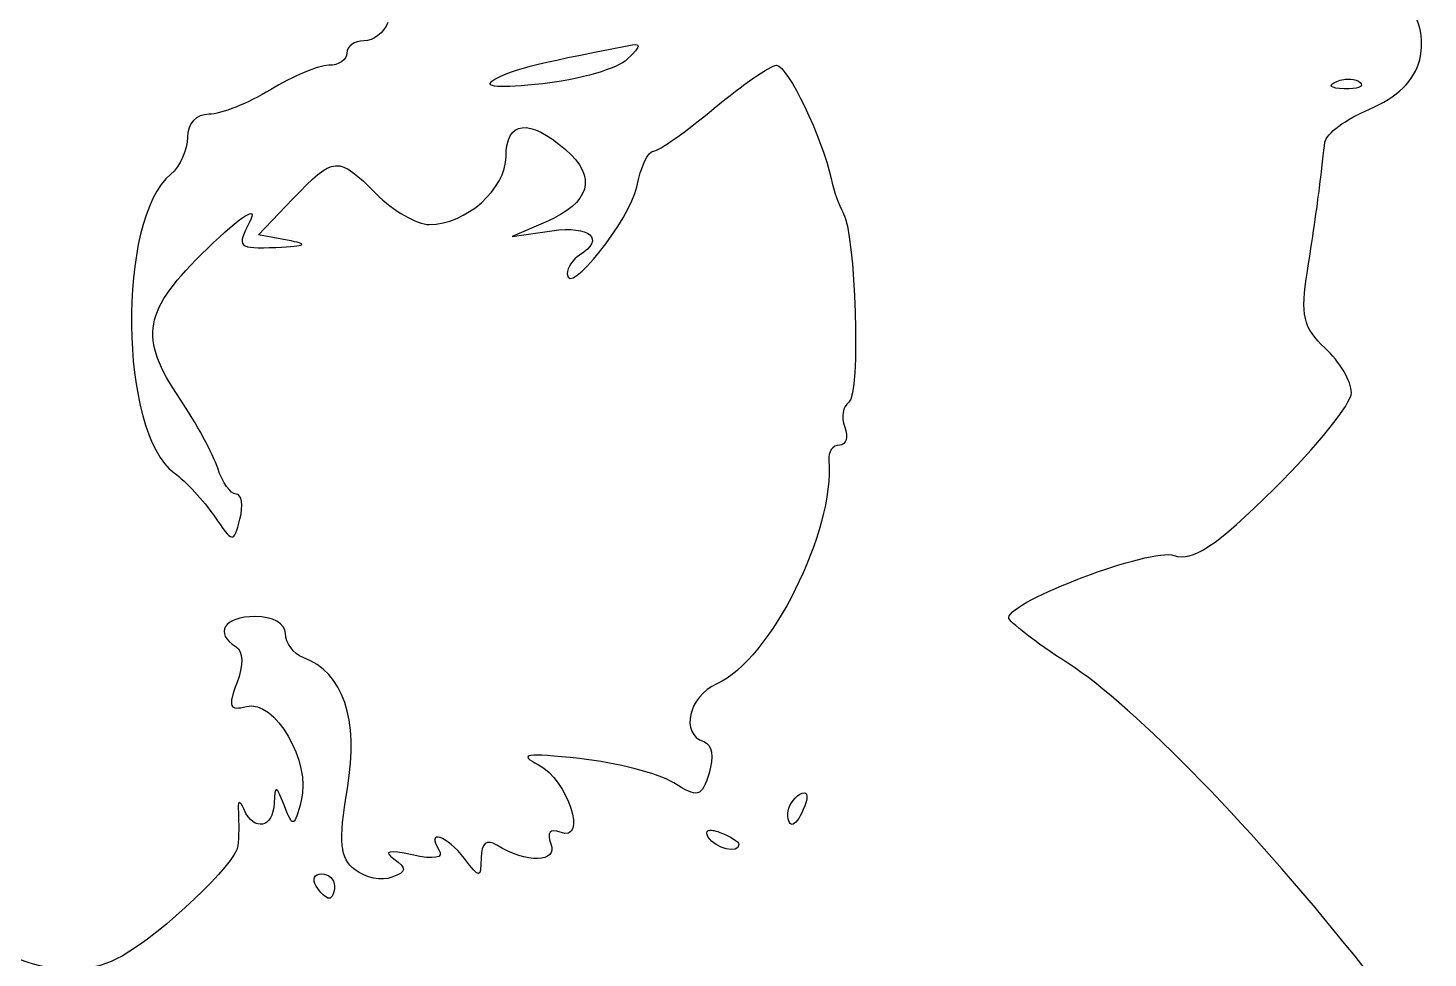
# Model space of a CAD drawing. Header units: millimetres. Extents: x 3 to 110, y 3 to 41.
# Drawn here: x 85.44 to 97.05, y 15.95 to 23.66 of the extents above; entities that cross this region are included whole.
import ezdxf

# ---------------------------------------------------------------- set-up
doc = ezdxf.new("R2010")
doc.units = ezdxf.units.MM
doc.layers.add('1', color=7, linetype='CONTINUOUS')

msp = doc.modelspace()

# ---------------------------------------------------------------- linework, layer by layer
at = {"layer": '1', "color": 7}
for points in [[(90.414142, 23.512634)], [(96.410651, 23.236166)], [(91.845563, 17.304752)], [(91.085919, 17.002964)], [(87.878379, 16.644845)]]:
    msp.add_lwpolyline(points, close=True, dxfattribs=at)
for points in [[(87.594137, 21.899815), (87.354901, 21.945289), (87.638587, 22.241395)], [(89.734587, 22.049678), (89.459157, 21.931854), (89.789356, 21.978362)], [(86.224735, 15.962718), (86.223703, 15.962718)]]:
    msp.add_lwpolyline(points, dxfattribs=at)
for points in [[(96.985299, 23.395847), (97.054091, 23.669857), (96.895288, 23.959636), (96.676796, 23.959636)], [(88.429241, 23.705904), (88.397067, 23.622084), (88.307083, 23.553459), (88.229242, 23.553459)], [(88.229242, 23.553459), (88.151402, 23.553459), (88.087664, 23.508054), (88.087664, 23.452174)], [(89.306704, 23.229448), (89.438651, 23.311456), (89.612668, 23.356305), (90.414142, 23.512634)], [(90.414142, 23.512634), (90.535718, 23.536346), (90.535718, 23.52023), (90.414142, 23.400496)], [(87.937804, 23.350371), (87.855334, 23.350371), (87.638111, 23.259351), (87.455152, 23.147801)], [(88.087664, 23.452174), (88.087664, 23.396294), (88.020275, 23.350371), (87.937804, 23.350371)], [(90.414142, 23.400496), (90.336064, 23.32359), (90.020734, 23.232425), (89.713394, 23.197926)], [(91.135528, 22.994837), (91.369631, 23.190417), (91.601935, 23.350371), (91.651782, 23.350371)], [(91.651782, 23.350371), (91.742825, 23.350371), (92.034713, 22.743092), (92.103425, 22.410379)], [(96.567761, 22.986569), (96.798266, 23.08289), (96.942252, 23.224244), (96.985299, 23.395847)], [(89.713394, 23.197926), (89.350916, 23.157233), (89.207856, 23.167999), (89.306704, 23.229448)], [(96.297992, 23.216529), (96.334663, 23.231205), (96.375356, 23.237619), (96.410651, 23.236166)], [(96.410651, 23.236166), (96.445947, 23.234713), (96.475951, 23.225657), (96.492831, 23.208776)], [(87.455152, 23.147801), (87.272193, 23.03625), (87.042376, 22.944921), (86.944586, 22.944712)], [(96.359508, 23.155034), (96.24116, 23.159908), (96.21695, 23.184093), (96.297992, 23.216529)], [(96.492831, 23.208776), (96.526592, 23.175024), (96.466611, 23.150616), (96.359508, 23.155034)], [(90.630651, 22.639304), (90.674254, 22.639304), (90.901451, 22.799257), (91.135528, 22.994837)], [(86.944586, 22.944712), (86.838515, 22.944484), (86.766813, 22.867306), (86.766813, 22.753508)], [(89.408515, 22.594346), (89.408515, 22.89216), (89.599624, 22.914422), (89.902545, 22.651707)], [(96.199805, 22.713718), (96.208563, 22.782816), (96.374165, 22.905683), (96.567761, 22.986569)], [(86.766813, 22.753508), (86.766813, 22.648591), (86.70416, 22.510338), (86.627298, 22.446552)], [(89.902545, 22.651707), (90.167234, 22.422142), (90.107755, 22.209563), (89.734587, 22.049678)], [(96.153821, 22.334414), (96.170437, 22.474114), (96.191074, 22.644617), (96.199805, 22.713718)], [(87.638587, 22.241395), (87.983577, 22.6015), (88.013052, 22.60335), (88.332615, 22.28377)], [(88.771849, 22.029522), (89.07485, 22.029522), (89.408515, 22.325746), (89.408515, 22.594346)], [(90.492168, 22.343198), (90.524712, 22.505917), (90.587047, 22.639304), (90.630651, 22.639304)], [(86.627298, 22.446552), (86.177454, 22.073215), (86.19878, 20.302816), (86.657249, 19.969185)], [(92.103425, 22.410379), (92.123666, 22.312377), (92.168354, 22.186795), (92.202644, 22.131326)], [(89.916488, 21.621797), (89.916488, 21.416912), (90.437479, 22.069797), (90.492168, 22.343198)], [(96.054099, 21.643501), (96.092332, 21.883623), (96.137152, 22.194714), (96.153821, 22.334414)], [(86.931648, 21.830569), (87.219038, 22.107881), (87.355431, 22.195318), (87.28357, 22.055361)], [(88.332615, 22.28377), (88.472315, 22.144071), (88.669985, 22.029522), (88.771849, 22.029522)], [(92.202644, 22.131326), (92.307657, 21.961387), (92.34999, 20.61612), (92.252253, 20.555713)], [(87.28357, 22.055361), (87.172974, 21.840067), (87.185595, 21.827344), (87.500105, 21.840387)], [(89.789356, 21.978362), (90.104739, 22.022738), (90.233564, 21.908835), (90.0183, 21.775792)], [(86.705826, 20.581033), (86.356286, 21.096089), (86.395815, 21.313497), (86.931648, 21.830569)], [(87.500105, 21.840387), (87.757306, 21.85105), (87.778658, 21.86479), (87.594137, 21.899815)], [(90.0183, 21.775792), (89.96242, 21.741256), (89.916488, 21.67184), (89.916488, 21.621797)], [(96.201366, 21.004781), (96.01801, 21.175599), (95.995388, 21.274982), (96.054099, 21.643501)], [(96.418933, 20.635813), (96.418933, 20.727305), (96.320852, 20.893477), (96.201366, 21.004781)], [(87.017452, 20.007944), (86.980146, 20.125466), (86.839917, 20.383416), (86.705826, 20.581033)], [(92.252253, 20.555713), (92.201824, 20.524513), (92.186161, 20.432073), (92.217646, 20.350042)], [(95.782796, 19.842579), (96.132707, 20.187376), (96.418933, 20.54432), (96.418933, 20.635813)], [(92.217646, 20.350042), (92.249105, 20.268013), (92.229341, 20.200695), (92.173699, 20.200695)], [(92.173699, 20.200695), (92.11803, 20.200695), (92.077973, 20.143939), (92.084323, 20.07409)], [(87.170408, 19.794521), (87.12355, 19.794521), (87.054732, 19.890421), (87.017452, 20.007944)], [(92.084323, 20.07409), (92.137371, 19.491094), (91.600797, 18.418099), (91.157753, 18.220974)], [(86.657249, 19.969185), (86.751017, 19.900944), (86.899607, 19.74063), (86.987475, 19.61262)], [(87.201417, 19.587297), (87.231235, 19.701337), (87.217292, 19.794521), (87.170408, 19.794521)], [(94.94719, 19.285508), (95.101786, 19.231284), (95.288952, 19.355961), (95.782796, 19.842579)], [(86.987475, 19.61262), (87.14387, 19.384793), (87.148341, 19.384338), (87.201417, 19.587297)], [(93.577232, 18.769777), (93.58517, 18.909565), (94.759098, 19.35149), (94.94719, 19.285508)], [(87.325427, 18.778562), (87.071163, 18.778562), (86.985623, 18.640452), (87.169376, 18.526898)], [(87.579691, 18.63697), (87.579691, 18.720202), (87.47481, 18.778562), (87.325427, 18.778562)], [(94.068166, 18.39099), (93.796492, 18.567033), (93.574586, 18.737279), (93.577232, 18.769777)], [(87.725926, 18.439049), (87.645387, 18.469965), (87.579691, 18.55913), (87.579691, 18.63697)], [(87.169376, 18.526898), (87.229463, 18.489798), (87.23195, 18.374067), (87.176096, 18.227176)], [(88.092823, 17.352811), (88.188311, 17.934222), (88.060941, 18.310493), (87.725926, 18.439049)], [(96.534159, 15.853163), (95.625845, 17.001937), (94.630378, 18.026678), (94.068166, 18.39099)], [(87.176096, 18.227176), (87.100717, 18.028958), (87.11466, 17.995724), (87.256715, 18.032871)], [(91.157753, 18.220974), (90.921295, 18.115771), (90.850519, 17.806621), (91.047686, 17.740901)], [(87.256715, 18.032871), (87.489812, 18.093826), (87.793765, 17.571264), (87.710422, 17.252561)], [(90.0183, 17.600342), (89.571181, 17.648803), (89.50313, 17.638476), (89.678258, 17.548147)], [(91.047686, 17.740901), (91.11706, 17.717782), (91.134681, 17.614444), (91.092136, 17.480451)], [(89.678258, 17.548147), (89.921039, 17.422947), (90.089102, 16.900885), (89.858095, 16.989528)], [(90.799111, 17.398804), (90.67682, 17.476332), (90.325639, 17.567031), (90.0183, 17.600342)], [(91.092136, 17.480451), (91.028187, 17.278934), (91.000617, 17.271044), (90.799111, 17.398804)], [(87.569875, 17.20915), (87.502803, 17.380568), (87.491188, 17.383431), (87.485103, 17.229306)], [(88.155874, 16.677402), (88.02972, 16.775372), (88.01837, 16.899533), (88.092823, 17.352811)], [(91.745312, 17.14714), (91.745312, 17.199721), (91.790318, 17.270613), (91.845563, 17.304752)], [(91.845563, 17.304752), (91.903216, 17.340347), (91.920599, 17.299569), (91.885885, 17.20915)], [(87.235522, 17.178147), (87.197819, 17.263374), (87.182393, 17.255098), (87.188479, 17.152823)], [(87.485103, 17.229306), (87.476848, 17.023966), (87.318363, 16.991335), (87.235522, 17.178147)], [(87.710422, 17.252561), (87.651552, 17.027538), (87.642106, 17.024551), (87.569875, 17.20915)], [(91.885885, 17.20915), (91.818364, 17.033139), (91.745312, 17.000995), (91.745312, 17.14714)], [(87.188479, 17.152823), (87.193506, 17.069003), (87.191998, 16.944335), (87.185383, 16.875839)], [(89.063817, 16.771969), (88.920042, 16.961358), (88.742057, 17.021651), (88.851965, 16.843798)], [(89.858095, 16.989528), (89.772264, 17.022434), (89.744218, 16.98762), (89.780572, 16.892892)], [(91.085416, 16.948703), (91.067609, 16.977505), (91.068879, 16.995844), (91.085919, 17.002964)], [(91.085919, 17.002964), (91.102984, 17.010081), (91.135793, 17.00584), (91.18101, 16.988494)], [(91.18101, 16.988494), (91.267714, 16.955214), (91.339125, 16.910201), (91.339125, 16.88824)], [(87.185383, 16.875839), (87.171704, 16.734269), (86.555279, 16.148358), (86.224735, 15.962718)], [(88.629742, 16.801425), (88.435749, 16.843933), (88.385981, 16.833337), (88.477289, 16.768868)], [(88.851965, 16.843798), (88.894457, 16.775076), (88.817014, 16.760386), (88.629742, 16.801425)], [(89.332024, 16.882557), (89.248284, 16.934826), (89.204442, 16.898863), (89.201797, 16.777653)], [(89.780572, 16.892892), (89.840791, 16.735973), (89.576737, 16.729845), (89.332024, 16.882557)], [(91.339125, 16.88824), (91.339125, 16.805952), (91.145079, 16.852162), (91.085416, 16.948703)], [(88.477289, 16.768868), (88.588308, 16.690443), (88.585609, 16.662898), (88.461784, 16.615389)], [(89.201797, 16.777653), (89.198727, 16.603308), (89.191822, 16.603322), (89.063817, 16.771969)], [(87.833929, 16.543044), (87.799401, 16.598924), (87.819192, 16.644845), (87.878379, 16.644845)], [(87.878379, 16.644845), (87.93754, 16.644845), (87.986382, 16.598924), (87.986382, 16.543044)], [(88.461784, 16.615389), (88.378732, 16.583512), (88.240858, 16.611389), (88.155874, 16.677402)], [(86.223703, 15.962718), (85.752904, 15.6983), (85.160873, 15.898814), (84.524049, 16.537874)], [(87.941403, 16.441757), (87.916743, 16.441757), (87.868484, 16.487164), (87.833929, 16.543044)], [(87.986382, 16.543044), (87.986382, 16.487164), (87.966009, 16.441757), (87.941403, 16.441757)]]:
    msp.add_open_spline(points, degree=3, dxfattribs=at)

doc.saveas('drawing.dxf')
